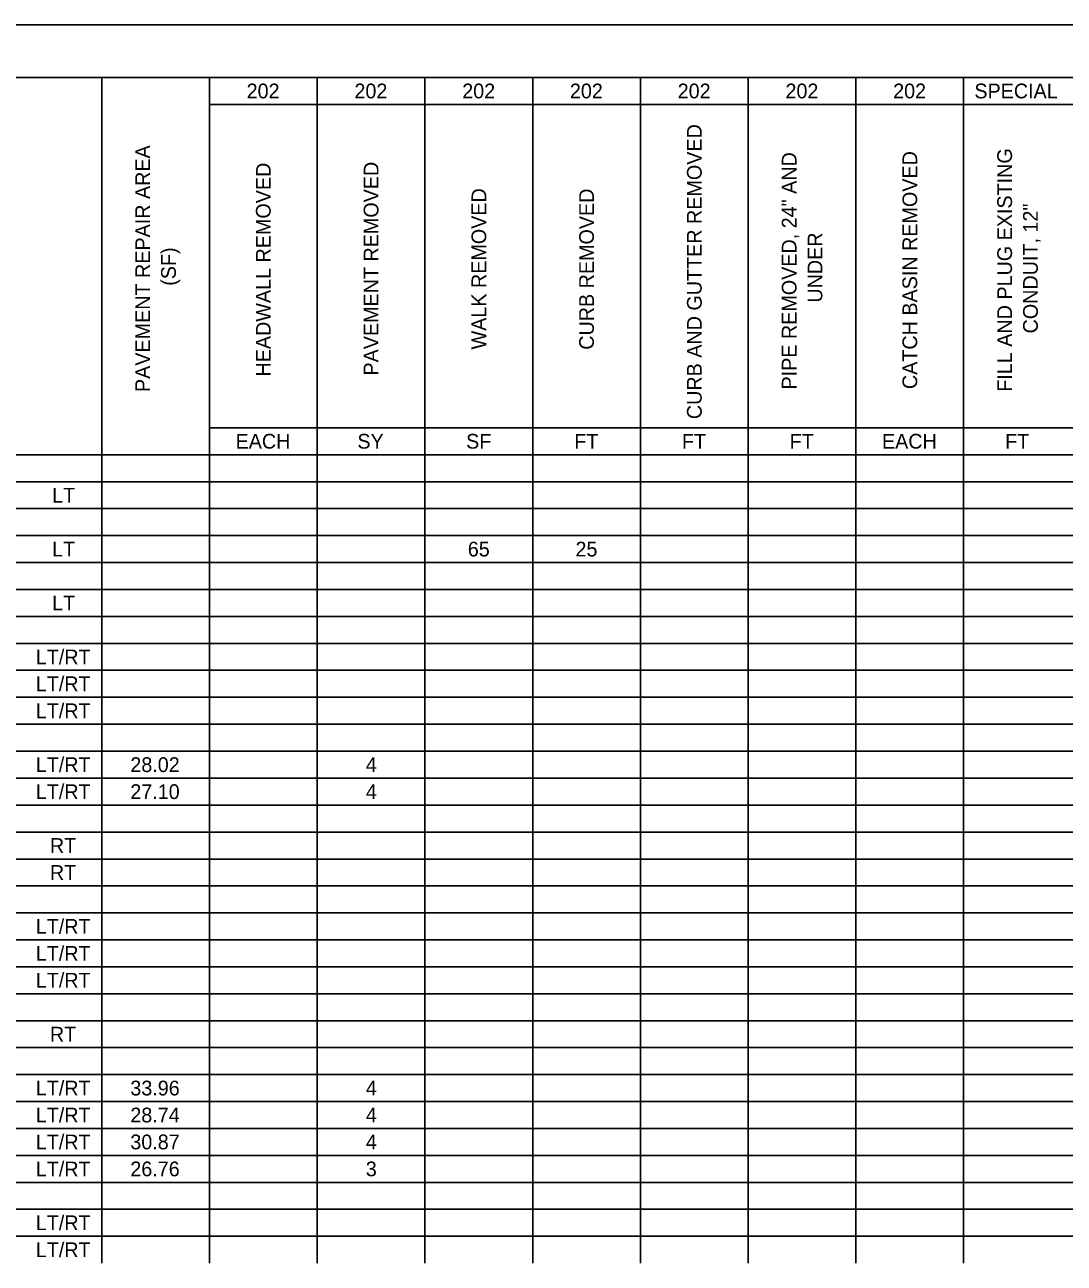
# Model space of a CAD drawing. Extents: x 0 to 34, y 0 to 22.
# Drawn here: x 7.17 to 17.04, y 10.25 to 22 of the extents above; entities that cross this region are included whole.
import ezdxf

# ---------------------------------------------------------------- set-up
doc = ezdxf.new("R2010")
doc.units = 0
for name, color, linetype in [('Default', 7, 'Continuous'), ('SH_Border', 7, 'Continuous'), ('SH_Cut_Line', 7, 'Continuous')]:
    doc.layers.add(name, color=color, linetype=linetype)

msp = doc.modelspace()

# ---------------------------------------------------------------- linework, layer by layer
at = {"layer": 'Default'}
for p, q in [((3.655, 21.5), (7.173, 21.5)), ((7.173, 21.5), (10.971, 21.5)), ((7.903, 21.5), (7.903, 21.244)), ((8.926, 21.5), (8.926, 21.244)), ((9.949, 21.5), (9.949, 21.244)), ((10.971, 21.5), (13.017, 21.5)), ((10.971, 21.5), (10.971, 21.244)), ((11.994, 21.5), (11.994, 21.244)), ((13.017, 21.5), (23.243, 21.5)), ((13.017, 21.5), (13.017, 21.244)), ((14.039, 21.5), (14.039, 21.244)), ((15.062, 21.5), (15.062, 21.244)), ((16.084, 21.5), (16.084, 21.244)), ((7.903, 21.244), (7.903, 20.989)), ((8.926, 21.244), (10.971, 21.244)), ((8.926, 21.244), (8.926, 20.989)), ((9.949, 21.244), (9.949, 20.989)), ((10.971, 21.244), (13.017, 21.244)), ((10.971, 21.244), (10.971, 20.989)), ((11.994, 21.244), (11.994, 20.989)), ((13.017, 21.244), (23.243, 21.244)), ((13.017, 21.244), (13.017, 20.989)), ((14.039, 21.244), (14.039, 20.989)), ((15.062, 21.244), (15.062, 20.989)), ((16.084, 21.244), (16.084, 20.989)), ((7.903, 20.989), (7.903, 20.733)), ((8.926, 20.989), (8.926, 20.733)), ((9.949, 20.989), (9.949, 20.733)), ((10.971, 20.989), (10.971, 20.733)), ((11.994, 20.989), (11.994, 20.733)), ((13.017, 20.989), (13.017, 20.733)), ((14.039, 20.989), (14.039, 20.733)), ((15.062, 20.989), (15.062, 20.733)), ((16.084, 20.989), (16.084, 20.733)), ((7.903, 20.733), (7.903, 20.222)), ((8.926, 20.733), (8.926, 20.222)), ((9.949, 20.733), (9.949, 20.222)), ((10.971, 20.733), (10.971, 20.222)), ((11.994, 20.733), (11.994, 20.222)), ((13.017, 20.733), (13.017, 20.222)), ((14.039, 20.733), (14.039, 20.222)), ((15.062, 20.733), (15.062, 20.222)), ((16.084, 20.733), (16.084, 20.222)), ((7.903, 20.222), (7.903, 19.966)), ((8.926, 20.222), (8.926, 19.966)), ((9.949, 20.222), (9.949, 19.966)), ((10.971, 20.222), (10.971, 19.966)), ((11.994, 20.222), (11.994, 19.966)), ((13.017, 20.222), (13.017, 19.966)), ((14.039, 20.222), (14.039, 19.966)), ((15.062, 20.222), (15.062, 19.966)), ((16.084, 20.222), (16.084, 19.966)), ((7.903, 19.966), (7.903, 19.71)), ((8.926, 19.966), (8.926, 19.71)), ((9.949, 19.966), (9.949, 19.71)), ((10.971, 19.966), (10.971, 19.71)), ((11.994, 19.966), (11.994, 19.71)), ((13.017, 19.966), (13.017, 19.71)), ((14.039, 19.966), (14.039, 19.71)), ((15.062, 19.966), (15.062, 19.71)), ((16.084, 19.966), (16.084, 19.71)), ((7.903, 19.71), (7.903, 19.199)), ((8.926, 19.71), (8.926, 19.199)), ((9.949, 19.71), (9.949, 19.199)), ((10.971, 19.71), (10.971, 19.199)), ((11.994, 19.71), (11.994, 19.199)), ((13.017, 19.71), (13.017, 19.199)), ((14.039, 19.71), (14.039, 19.199)), ((15.062, 19.71), (15.062, 19.199)), ((16.084, 19.71), (16.084, 19.199)), ((7.903, 19.199), (7.903, 18.943)), ((8.926, 19.199), (8.926, 18.943)), ((9.949, 19.199), (9.949, 18.943)), ((10.971, 19.199), (10.971, 18.943)), ((11.994, 19.199), (11.994, 18.943)), ((13.017, 19.199), (13.017, 18.943)), ((14.039, 19.199), (14.039, 18.943)), ((15.062, 19.199), (15.062, 18.943)), ((16.084, 19.199), (16.084, 18.943)), ((7.903, 18.943), (7.903, 18.688)), ((8.926, 18.943), (8.926, 18.688)), ((9.949, 18.943), (9.949, 18.688)), ((10.971, 18.943), (10.971, 18.688)), ((11.994, 18.943), (11.994, 18.688)), ((13.017, 18.943), (13.017, 18.688)), ((14.039, 18.943), (14.039, 18.688)), ((15.062, 18.943), (15.062, 18.688)), ((16.084, 18.943), (16.084, 18.688)), ((7.903, 18.688), (7.903, 18.432)), ((8.926, 18.688), (8.926, 18.432)), ((9.949, 18.688), (9.949, 18.432)), ((10.971, 18.688), (10.971, 18.432)), ((11.994, 18.688), (11.994, 18.432)), ((13.017, 18.688), (13.017, 18.432)), ((14.039, 18.688), (14.039, 18.432)), ((15.062, 18.688), (15.062, 18.432)), ((16.084, 18.688), (16.084, 18.432)), ((7.903, 18.432), (7.903, 18.177)), ((8.926, 18.432), (8.926, 18.177)), ((9.949, 18.432), (9.949, 18.177)), ((10.971, 18.432), (10.971, 18.177)), ((11.994, 18.432), (11.994, 18.177)), ((13.017, 18.432), (13.017, 18.177)), ((14.039, 18.432), (14.039, 18.177)), ((15.062, 18.432), (15.062, 18.177)), ((16.084, 18.432), (16.084, 18.177)), ((7.903, 18.177), (7.903, 17.665)), ((8.926, 18.177), (10.971, 18.177)), ((8.926, 18.177), (8.926, 17.665)), ((9.949, 18.177), (9.949, 17.665)), ((10.971, 18.177), (13.017, 18.177)), ((10.971, 18.177), (10.971, 17.665)), ((11.994, 18.177), (11.994, 17.665)), ((13.017, 18.177), (23.243, 18.177)), ((13.017, 18.177), (13.017, 17.665)), ((14.039, 18.177), (14.039, 17.665)), ((15.062, 18.177), (15.062, 17.665)), ((16.084, 18.177), (16.084, 17.665)), ((3.655, 17.921), (7.173, 17.921)), ((7.173, 17.921), (10.971, 17.921)), ((10.971, 17.921), (13.017, 17.921)), ((13.017, 17.921), (23.243, 17.921)), ((3.655, 17.665), (7.173, 17.665)), ((7.173, 17.665), (10.971, 17.665)), ((7.903, 17.665), (7.903, 17.41)), ((8.926, 17.665), (8.926, 17.41)), ((9.949, 17.665), (9.949, 17.41)), ((10.971, 17.665), (13.017, 17.665)), ((10.971, 17.665), (10.971, 17.41)), ((11.994, 17.665), (11.994, 17.41)), ((13.017, 17.665), (23.243, 17.665)), ((13.017, 17.665), (13.017, 17.41)), ((14.039, 17.665), (14.039, 17.41)), ((15.062, 17.665), (15.062, 17.41)), ((16.084, 17.665), (16.084, 17.41)), ((3.655, 17.41), (7.173, 17.41)), ((7.173, 17.41), (10.971, 17.41)), ((7.903, 17.41), (7.903, 16.387)), ((8.926, 17.41), (8.926, 16.387)), ((9.949, 17.41), (9.949, 16.387)), ((10.971, 17.41), (13.017, 17.41)), ((10.971, 17.41), (10.971, 16.387)), ((11.994, 17.41), (11.994, 16.387)), ((13.017, 17.41), (23.243, 17.41)), ((13.017, 17.41), (13.017, 16.387)), ((14.039, 17.41), (14.039, 16.387)), ((15.062, 17.41), (15.062, 16.387)), ((16.084, 17.41), (16.084, 16.387)), ((3.655, 17.154), (7.173, 17.154)), ((7.173, 17.154), (10.971, 17.154)), ((10.971, 17.154), (13.017, 17.154)), ((13.017, 17.154), (23.243, 17.154)), ((3.655, 16.898), (7.173, 16.898)), ((7.173, 16.898), (10.971, 16.898)), ((10.971, 16.898), (13.017, 16.898)), ((13.017, 16.898), (23.243, 16.898)), ((3.655, 16.643), (7.173, 16.643)), ((7.173, 16.643), (10.971, 16.643)), ((10.971, 16.643), (13.017, 16.643)), ((13.017, 16.643), (23.243, 16.643)), ((3.655, 16.387), (7.173, 16.387)), ((7.173, 16.387), (10.971, 16.387)), ((7.903, 16.387), (7.903, 15.62)), ((8.926, 16.387), (8.926, 15.62)), ((9.949, 16.387), (9.949, 15.62)), ((10.971, 16.387), (13.017, 16.387)), ((10.971, 16.387), (10.971, 15.62)), ((11.994, 16.387), (11.994, 15.62)), ((13.017, 16.387), (23.243, 16.387)), ((13.017, 16.387), (13.017, 15.62)), ((14.039, 16.387), (14.039, 15.62)), ((15.062, 16.387), (15.062, 15.62)), ((16.084, 16.387), (16.084, 15.62)), ((3.655, 16.131), (7.173, 16.131)), ((7.173, 16.131), (10.971, 16.131)), ((10.971, 16.131), (13.017, 16.131)), ((13.017, 16.131), (23.243, 16.131)), ((3.655, 15.876), (7.173, 15.876)), ((7.173, 15.876), (10.971, 15.876)), ((10.971, 15.876), (13.017, 15.876)), ((13.017, 15.876), (23.243, 15.876)), ((3.655, 15.62), (7.173, 15.62)), ((7.173, 15.62), (10.971, 15.62)), ((7.903, 15.62), (7.903, 15.109)), ((8.926, 15.62), (8.926, 15.109)), ((9.949, 15.62), (9.949, 15.109)), ((10.971, 15.62), (13.017, 15.62)), ((10.971, 15.62), (10.971, 15.109)), ((11.994, 15.62), (11.994, 15.109)), ((13.017, 15.62), (23.243, 15.62)), ((13.017, 15.62), (13.017, 15.109)), ((14.039, 15.62), (14.039, 15.109)), ((15.062, 15.62), (15.062, 15.109)), ((16.084, 15.62), (16.084, 15.109)), ((3.655, 15.364), (7.173, 15.364)), ((7.173, 15.364), (10.971, 15.364)), ((10.971, 15.364), (13.017, 15.364)), ((13.017, 15.364), (23.243, 15.364)), ((3.655, 15.109), (7.173, 15.109)), ((7.173, 15.109), (10.971, 15.109)), ((7.903, 15.109), (7.903, 14.853)), ((8.926, 15.109), (8.926, 14.853)), ((9.949, 15.109), (9.949, 14.853)), ((10.971, 15.109), (13.017, 15.109)), ((10.971, 15.109), (10.971, 14.853)), ((11.994, 15.109), (11.994, 14.853)), ((13.017, 15.109), (23.243, 15.109)), ((13.017, 15.109), (13.017, 14.853)), ((14.039, 15.109), (14.039, 14.853)), ((15.062, 15.109), (15.062, 14.853)), ((16.084, 15.109), (16.084, 14.853)), ((3.655, 14.853), (7.173, 14.853)), ((7.173, 14.853), (10.971, 14.853)), ((7.903, 14.853), (7.903, 14.342)), ((8.926, 14.853), (8.926, 14.342)), ((9.949, 14.853), (9.949, 14.342)), ((10.971, 14.853), (13.017, 14.853)), ((10.971, 14.853), (10.971, 14.342)), ((11.994, 14.853), (11.994, 14.342)), ((13.017, 14.853), (23.243, 14.853)), ((13.017, 14.853), (13.017, 14.342)), ((14.039, 14.853), (14.039, 14.342)), ((15.062, 14.853), (15.062, 14.342)), ((16.084, 14.853), (16.084, 14.342)), ((3.655, 14.597), (7.173, 14.597)), ((7.173, 14.597), (10.971, 14.597)), ((10.971, 14.597), (13.017, 14.597)), ((13.017, 14.597), (23.243, 14.597)), ((3.655, 14.342), (7.173, 14.342)), ((7.173, 14.342), (10.971, 14.342)), ((7.903, 14.342), (7.903, 14.086)), ((8.926, 14.342), (8.926, 14.086)), ((9.949, 14.342), (9.949, 14.086)), ((10.971, 14.342), (13.017, 14.342)), ((10.971, 14.342), (10.971, 14.086)), ((11.994, 14.342), (11.994, 14.086)), ((13.017, 14.342), (23.243, 14.342)), ((13.017, 14.342), (13.017, 14.086)), ((14.039, 14.342), (14.039, 14.086)), ((15.062, 14.342), (15.062, 14.086)), ((16.084, 14.342), (16.084, 14.086)), ((3.655, 14.086), (7.173, 14.086)), ((7.173, 14.086), (10.971, 14.086)), ((7.903, 14.086), (7.903, 13.319)), ((8.926, 14.086), (8.926, 13.319)), ((9.949, 14.086), (9.949, 13.319)), ((10.971, 14.086), (13.017, 14.086)), ((10.971, 14.086), (10.971, 13.319)), ((11.994, 14.086), (11.994, 13.319)), ((13.017, 14.086), (23.243, 14.086)), ((13.017, 14.086), (13.017, 13.319)), ((14.039, 14.086), (14.039, 13.319)), ((15.062, 14.086), (15.062, 13.319)), ((16.084, 14.086), (16.084, 13.319)), ((3.655, 13.83), (7.173, 13.83)), ((7.173, 13.83), (10.971, 13.83)), ((10.971, 13.83), (13.017, 13.83)), ((13.017, 13.83), (23.243, 13.83)), ((3.655, 13.575), (7.173, 13.575)), ((7.173, 13.575), (10.971, 13.575)), ((10.971, 13.575), (13.017, 13.575)), ((13.017, 13.575), (23.243, 13.575)), ((3.655, 13.319), (7.173, 13.319)), ((7.173, 13.319), (10.971, 13.319)), ((7.903, 13.319), (7.903, 12.808)), ((8.926, 13.319), (8.926, 12.808)), ((9.949, 13.319), (9.949, 12.808)), ((10.971, 13.319), (13.017, 13.319)), ((10.971, 13.319), (10.971, 12.808)), ((11.994, 13.319), (11.994, 12.808)), ((13.017, 13.319), (23.243, 13.319)), ((13.017, 13.319), (13.017, 12.808)), ((14.039, 13.319), (14.039, 12.808)), ((15.062, 13.319), (15.062, 12.808)), ((16.084, 13.319), (16.084, 12.808)), ((3.655, 13.063), (7.173, 13.063)), ((7.173, 13.063), (10.971, 13.063)), ((10.971, 13.063), (13.017, 13.063)), ((13.017, 13.063), (23.243, 13.063)), ((3.655, 12.808), (7.173, 12.808)), ((7.173, 12.808), (10.971, 12.808)), ((7.903, 12.808), (7.903, 12.041)), ((8.926, 12.808), (8.926, 12.041)), ((9.949, 12.808), (9.949, 12.041)), ((10.971, 12.808), (13.017, 12.808)), ((10.971, 12.808), (10.971, 12.041)), ((11.994, 12.808), (11.994, 12.041)), ((13.017, 12.808), (23.243, 12.808)), ((13.017, 12.808), (13.017, 12.041)), ((14.039, 12.808), (14.039, 12.041)), ((15.062, 12.808), (15.062, 12.041)), ((16.084, 12.808), (16.084, 12.041)), ((3.655, 12.552), (7.173, 12.552)), ((7.173, 12.552), (10.971, 12.552)), ((10.971, 12.552), (13.017, 12.552)), ((13.017, 12.552), (23.243, 12.552)), ((3.655, 12.297), (7.173, 12.297)), ((7.173, 12.297), (10.971, 12.297)), ((10.971, 12.297), (13.017, 12.297)), ((13.017, 12.297), (23.243, 12.297)), ((3.655, 12.041), (7.173, 12.041)), ((7.173, 12.041), (10.971, 12.041)), ((7.903, 12.041), (7.903, 11.53)), ((8.926, 12.041), (8.926, 11.53)), ((9.949, 12.041), (9.949, 11.53)), ((10.971, 12.041), (13.017, 12.041)), ((10.971, 12.041), (10.971, 11.53)), ((11.994, 12.041), (11.994, 11.53)), ((13.017, 12.041), (23.243, 12.041)), ((13.017, 12.041), (13.017, 11.53)), ((14.039, 12.041), (14.039, 11.53)), ((15.062, 12.041), (15.062, 11.53)), ((16.084, 12.041), (16.084, 11.53)), ((3.655, 11.785), (7.173, 11.785)), ((7.173, 11.785), (10.971, 11.785)), ((10.971, 11.785), (13.017, 11.785)), ((13.017, 11.785), (23.243, 11.785)), ((3.655, 11.53), (7.173, 11.53)), ((7.173, 11.53), (10.971, 11.53)), ((7.903, 11.53), (7.903, 10.763)), ((8.926, 11.53), (8.926, 10.763)), ((9.949, 11.53), (9.949, 10.763)), ((10.971, 11.53), (13.017, 11.53)), ((10.971, 11.53), (10.971, 10.763)), ((11.994, 11.53), (11.994, 10.763)), ((13.017, 11.53), (23.243, 11.53)), ((13.017, 11.53), (13.017, 10.763)), ((14.039, 11.53), (14.039, 10.763)), ((15.062, 11.53), (15.062, 10.763)), ((16.084, 11.53), (16.084, 10.763)), ((3.655, 11.274), (7.173, 11.274)), ((7.173, 11.274), (10.971, 11.274)), ((10.971, 11.274), (13.017, 11.274)), ((13.017, 11.274), (23.243, 11.274)), ((3.655, 11.018), (7.173, 11.018)), ((7.173, 11.018), (10.971, 11.018)), ((10.971, 11.018), (13.017, 11.018)), ((13.017, 11.018), (23.243, 11.018)), ((3.655, 10.763), (7.173, 10.763)), ((7.173, 10.763), (10.971, 10.763)), ((7.903, 10.763), (7.903, 10.251)), ((8.926, 10.763), (8.926, 10.251)), ((9.949, 10.763), (9.949, 10.251)), ((10.971, 10.763), (13.017, 10.763)), ((10.971, 10.763), (10.971, 10.251)), ((11.994, 10.763), (11.994, 10.251)), ((13.017, 10.763), (23.243, 10.763)), ((13.017, 10.763), (13.017, 10.251)), ((14.039, 10.763), (14.039, 10.251)), ((15.062, 10.763), (15.062, 10.251)), ((16.084, 10.763), (16.084, 10.251)), ((3.655, 10.507), (7.173, 10.507)), ((7.173, 10.507), (10.971, 10.507)), ((10.971, 10.507), (13.017, 10.507)), ((13.017, 10.507), (23.243, 10.507))]:
    msp.add_line(p, q, dxfattribs=at)
at = {"layer": 'SH_Border'}
msp.add_lwpolyline([(1.5, 21.5), (33.5, 21.5), (33.5, 0.5), (1.5, 0.5)], close=True, dxfattribs=at)
at = {"layer": 'SH_Cut_Line'}
msp.add_lwpolyline([(0, 0), (34, 0), (34, 22), (0, 22)], close=True, dxfattribs=at)

# ---------------------------------------------------------------- texts
at = {"layer": 'Default'}
for s, p in [('202', (9.279, 21.302)), ('202', (10.302, 21.302)), ('202', (11.325, 21.302)), ('202', (12.347, 21.302)), ('202', (13.37, 21.302)), ('202', (14.393, 21.302)), ('202', (15.415, 21.302)), ('SPECIAL', (16.186, 21.302)), ('EACH', (9.174, 17.979)), ('SY', (10.33, 17.979)), ('SF', (11.362, 17.979)), ('FT', (12.388, 17.979)), ('FT', (13.41, 17.979)), ('FT', (14.433, 17.979)), ('EACH', (15.309, 17.979)), ('FT', (16.478, 17.979)), ('LT', (7.433, 17.467)), ('LT', (7.433, 16.956)), ('65', (11.378, 16.956)), ('25', (12.4, 16.956)), ('LT', (7.433, 16.445)), ('LT/RT', (7.278, 15.933)), ('LT/RT', (7.278, 15.678)), ('LT/RT', (7.278, 15.422)), ('LT/RT', (7.278, 14.911)), ('28.02', (8.175, 14.911)), ('4', (10.41, 14.911)), ('LT/RT', (7.278, 14.655)), ('27.10', (8.175, 14.655)), ('4', (10.41, 14.655)), ('RT', (7.412, 14.144)), ('RT', (7.412, 13.888)), ('LT/RT', (7.278, 13.377)), ('LT/RT', (7.278, 13.121)), ('LT/RT', (7.278, 12.866)), ('RT', (7.412, 12.354)), ('LT/RT', (7.278, 11.843)), ('33.96', (8.175, 11.843)), ('4', (10.41, 11.843)), ('LT/RT', (7.278, 11.587)), ('28.74', (8.175, 11.587)), ('4', (10.41, 11.587)), ('LT/RT', (7.278, 11.332)), ('30.87', (8.175, 11.332)), ('4', (10.41, 11.332)), ('LT/RT', (7.278, 11.076)), ('26.76', (8.175, 11.076)), ('3', (10.41, 11.076)), ('LT/RT', (7.278, 10.565)), ('LT/RT', (7.278, 10.309))]:
    msp.add_text(s, height=0.14, dxfattribs=at).set_placement(p)
for s, p in [('CURB AND GUTTER REMOVED', (13.598, 18.259)), ('PAVEMENT REPAIR AREA', (8.362, 18.516)), ('FILL AND PLUG EXISTING ', (16.543, 18.519)), ('HEADWALL REMOVED', (9.507, 18.663)), ('PAVEMENT REMOVED', (10.53, 18.672)), ('PIPE REMOVED, 24" AND ', (14.498, 18.54)), ('CATCH BASIN REMOVED', (15.643, 18.544)), ('WALK REMOVED', (11.553, 18.92)), ('CURB REMOVED', (12.575, 18.917)), ('CONDUIT, 12"', (16.788, 19.072)), ('UNDER', (14.743, 19.364)), ('(SF)', (8.607, 19.524))]:
    msp.add_text(s, height=0.14, rotation=90, dxfattribs=at).set_placement(p)

doc.saveas('drawing.dxf')
